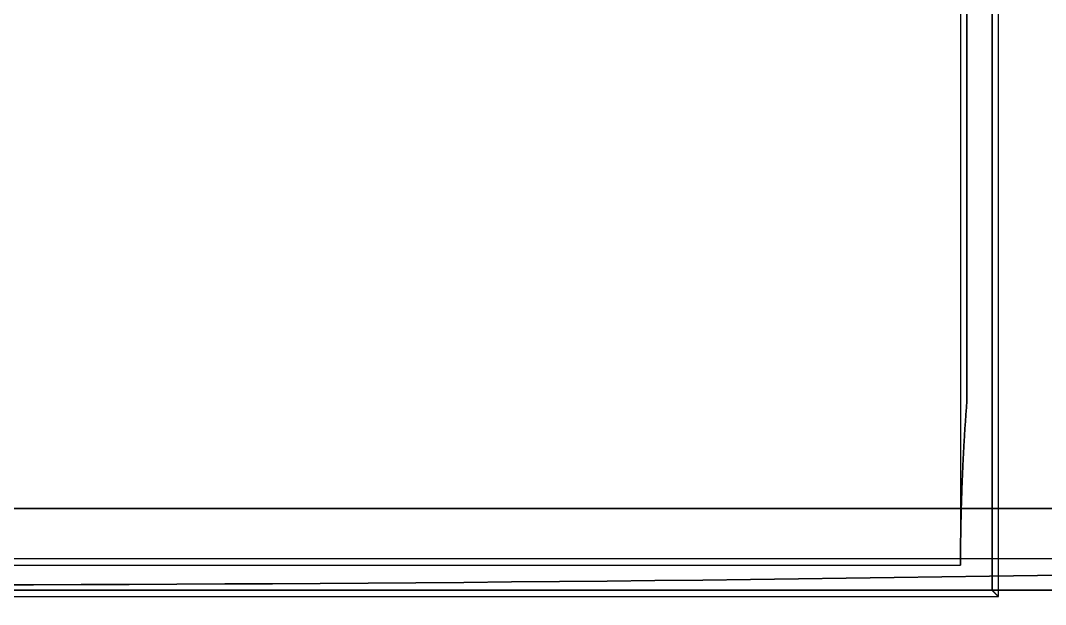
# Model space of a CAD drawing. Extents: x -20.3 to 9, y -60.3 to 4.7.
# Drawn here: x 0.561 to 3.101, y -0.113 to 1.335 of the extents above; entities that cross this region are included whole.
import ezdxf

# ---------------------------------------------------------------- set-up
doc = ezdxf.new("R2010")
doc.units = 0
doc.layers.get('0').update_dxf_attribs({"linetype": 'CONTINUOUS'})

# ---------------------------------------------------------------- blocks, each defined once
blk = doc.blocks.new('*U12')
at = {"color": 1, "extrusion": (-2e-16, 0.702339, 0.711842)}
for p, q in [((-2.9844, -0.0937, -7.5744), (2.9844, -0.0937, -7.5744)), ((-2.9688, -0.0781, -7.5899), (2.9688, -0.0781, -7.5899))]:
    blk.add_line(p, q, dxfattribs=at)
at = {"color": 1}
for p, q in [((-2.9844, -0.0937, -7.5744), (2.9844, -0.0937, -7.5744)), ((2.9687, -0.0781, -7.6364), (-2.9688, -0.0781, -7.6364))]:
    blk.add_line(p, q, dxfattribs=at)
at = {"color": 1, "extrusion": (0, 1, -4e-16)}
for p, q in [((-2.9688, -0.0781, -7.5899), (2.9688, -0.0781, -7.5899)), ((2.9687, -0.0781, -7.6364), (-2.9688, -0.0781, -7.6364)), ((2.9687, -0.0781, -7.5899), (2.9687, -0.0781, -7.6364))]:
    blk.add_line(p, q, dxfattribs=at)
at = {"color": 1, "extrusion": (-1, 0, 0)}
blk.add_line((2.9687, -0.0781, -7.5899), (2.9687, -0.0781, -7.6364), dxfattribs=at)
at = {"color": 1}
for points in [[(0.4319, -0.0781, -14.6178), (0.6765, -0.0781, -14.373), (0.8639, -0.0781, -14.1855), (1.0119, -0.0781, -14.0373), (1.1318, -0.0781, -13.9172), (1.2309, -0.0781, -13.8179), (1.3142, -0.0781, -13.7344), (1.3852, -0.0781, -13.6632), (1.4464, -0.0781, -13.6019), (1.4997, -0.0781, -13.5484), (1.5466, -0.0781, -13.5013), (1.5881, -0.0781, -13.4596), (1.6251, -0.0781, -13.4225), (1.6583, -0.0781, -13.3891), (1.6883, -0.0781, -13.3589), (1.7155, -0.0781, -13.3315), (1.7403, -0.0781, -13.3066), (1.7629, -0.0781, -13.2838), (1.7837, -0.0781, -13.2628), (1.8029, -0.0781, -13.2434), (1.8206, -0.0781, -13.2255), (1.837, -0.0781, -13.2089), (1.8522, -0.0781, -13.1935), (1.8665, -0.0781, -13.1791), (1.8798, -0.0781, -13.1656), (1.8922, -0.0781, -13.153), (1.9038, -0.0781, -13.1411), (1.9148, -0.0781, -13.13), (1.9251, -0.0781, -13.1195), (1.9348, -0.0781, -13.1096), (1.944, -0.0781, -13.1002), (1.9527, -0.0781, -13.0913), (1.961, -0.0781, -13.0828), (1.9688, -0.0781, -13.0748), (1.9762, -0.0781, -13.0672), (1.9833, -0.0781, -13.0599), (1.99, -0.0781, -13.053), (1.9964, -0.0781, -13.0464), (2.0025, -0.0781, -13.04), (2.0084, -0.0781, -13.034), (2.014, -0.0781, -13.0282), (2.0193, -0.0781, -13.0226), (2.0244, -0.0781, -13.0173), (2.0294, -0.0781, -13.0122), (2.0341, -0.0781, -13.0073), (2.0386, -0.0781, -13.0025), (2.0429, -0.0781, -12.998), (2.0471, -0.0781, -12.9936), (2.0511, -0.0781, -12.9893), (2.055, -0.0781, -12.9852), (2.0587, -0.0781, -12.9813), (2.0623, -0.0781, -12.9774), (2.0658, -0.0781, -12.9738), (2.0692, -0.0781, -12.9702), (2.0724, -0.0781, -12.9667), (2.0755, -0.0781, -12.9634), (2.0785, -0.0781, -12.9601), (2.0815, -0.0781, -12.957), (2.0843, -0.0781, -12.9539), (2.087, -0.0781, -12.9509), (2.0897, -0.0781, -12.9481), (2.0922, -0.0781, -12.9452), (2.0947, -0.0781, -12.9425), (2.0971, -0.0781, -12.9399), (2.0995, -0.0781, -12.9373), (2.1017, -0.0781, -12.9348), (2.104, -0.0781, -12.9323), (2.1061, -0.0781, -12.9299), (2.1082, -0.0781, -12.9276), (2.1102, -0.0781, -12.9254), (2.1121, -0.0781, -12.9231), (2.1141, -0.0781, -12.921), (2.1159, -0.0781, -12.9189), (2.1177, -0.0781, -12.9168), (2.1195, -0.0781, -12.9148), (2.1212, -0.0781, -12.9128), (2.1228, -0.0781, -12.9109), (2.1244, -0.0781, -12.909), (2.126, -0.0781, -12.9072), (2.1276, -0.0781, -12.9054), (2.1291, -0.0781, -12.9036), (2.1305, -0.0781, -12.9019), (2.1319, -0.0781, -12.9002), (2.1333, -0.0781, -12.8985), (2.1347, -0.0781, -12.8969), (2.136, -0.0781, -12.8953), (2.1373, -0.0781, -12.8938), (2.1385, -0.0781, -12.8922), (2.1397, -0.0781, -12.8907), (2.1409, -0.0781, -12.8892), (2.1421, -0.0781, -12.8878), (2.1432, -0.0781, -12.8864), (2.1444, -0.0781, -12.885), (2.1454, -0.0781, -12.8836), (2.1465, -0.0781, -12.8822), (2.1475, -0.0781, -12.8809), (2.1485, -0.0781, -12.8796), (2.1495, -0.0781, -12.8783), (2.1505, -0.0781, -12.877), (2.1514, -0.0781, -12.8758), (2.1524, -0.0781, -12.8746), (2.1532, -0.0781, -12.8734), (2.1541, -0.0781, -12.8722), (2.155, -0.0781, -12.871), (2.1558, -0.0781, -12.8698), (2.1566, -0.0781, -12.8687), (2.1574, -0.0781, -12.8676), (2.1582, -0.0781, -12.8665), (2.159, -0.0781, -12.8654), (2.1597, -0.0781, -12.8643), (2.1605, -0.0781, -12.8633), (2.1612, -0.0781, -12.8622), (2.1619, -0.0781, -12.8612), (2.1626, -0.0781, -12.8602), (2.1632, -0.0781, -12.8591), (2.1639, -0.0781, -12.8581), (2.1645, -0.0781, -12.8572), (2.1651, -0.0781, -12.8562), (2.1657, -0.0781, -12.8552), (2.1663, -0.0781, -12.8543), (2.1669, -0.0781, -12.8533), (2.1675, -0.0781, -12.8524), (2.168, -0.0781, -12.8515), (2.1686, -0.0781, -12.8506), (2.1691, -0.0781, -12.8497), (2.1696, -0.0781, -12.8488), (2.1701, -0.0781, -12.8479), (2.1706, -0.0781, -12.8471), (2.1711, -0.0781, -12.8462), (2.1716, -0.0781, -12.8453), (2.172, -0.0781, -12.8445), (2.1725, -0.0781, -12.8437), (2.1729, -0.0781, -12.8428), (2.1734, -0.0781, -12.842), (2.1738, -0.0781, -12.8412), (2.1742, -0.0781, -12.8404), (2.1746, -0.0781, -12.8396), (2.1749, -0.0781, -12.8388), (2.1753, -0.0781, -12.838), (2.1757, -0.0781, -12.8372), (2.1761, -0.0781, -12.8365), (2.1764, -0.0781, -12.8357), (2.1767, -0.0781, -12.8349), (2.1771, -0.0781, -12.8342), (2.1774, -0.0781, -12.8334), (2.1777, -0.0781, -12.8327), (2.178, -0.0781, -12.8319), (2.1783, -0.0781, -12.8312), (2.1786, -0.0781, -12.8305), (2.1789, -0.0781, -12.8297), (2.1791, -0.0781, -12.829), (2.1794, -0.0781, -12.8283), (2.1796, -0.0781, -12.8276), (2.1799, -0.0781, -12.8269), (2.1801, -0.0781, -12.8261), (2.1803, -0.0781, -12.8254), (2.1806, -0.0781, -12.8247), (2.1808, -0.0781, -12.824), (2.181, -0.0781, -12.8234), (2.1812, -0.0781, -12.8227), (2.1814, -0.0781, -12.822), (2.1815, -0.0781, -12.8213), (2.1817, -0.0781, -12.8206), (2.1819, -0.0781, -12.8199), (2.182, -0.0781, -12.8193), (2.1822, -0.0781, -12.8186), (2.1823, -0.0781, -12.8179), (2.1825, -0.0781, -12.8172), (2.1826, -0.0781, -12.8166), (2.1827, -0.0781, -12.8159), (2.1828, -0.0781, -12.8153), (2.1829, -0.0781, -12.8146), (2.183, -0.0781, -12.8139), (2.1831, -0.0781, -12.8133), (2.1832, -0.0781, -12.8126), (2.1833, -0.0781, -12.812), (2.1834, -0.0781, -12.8113), (2.1835, -0.0781, -12.8107), (2.1835, -0.0781, -12.81), (2.1836, -0.0781, -12.8094), (2.1836, -0.0781, -12.8087), (2.1837, -0.0781, -12.8081), (2.1837, -0.0781, -12.8074), (2.1837, -0.0781, -12.8068), (2.1837, -0.0781, -12.8061), (2.1837, -0.0781, -12.8055), (2.1837, -0.0781, -12.8048), (2.1837, -0.0781, -12.8042), (2.1837, -0.0781, -12.8035), (2.1837, -0.0781, -12.8029), (2.1837, -0.0781, -12.8022), (2.1837, -0.0781, -12.8016), (2.1837, -0.0781, -12.8009), (2.1836, -0.0781, -12.8003), (2.1836, -0.0781, -12.7996), (2.1835, -0.0781, -12.799), (2.1835, -0.0781, -12.7983), (2.1834, -0.0781, -12.7977), (2.1833, -0.0781, -12.797), (2.1832, -0.0781, -12.7964), (2.1831, -0.0781, -12.7957), (2.183, -0.0781, -12.795), (2.1829, -0.0781, -12.7944), (2.1828, -0.0781, -12.7937), (2.1827, -0.0781, -12.7931), (2.1826, -0.0781, -12.7924), (2.1825, -0.0781, -12.7917), (2.1823, -0.0781, -12.7911), (2.1822, -0.0781, -12.7904), (2.182, -0.0781, -12.7897), (2.1819, -0.0781, -12.789), (2.1817, -0.0781, -12.7884), (2.1815, -0.0781, -12.7877), (2.1814, -0.0781, -12.787), (2.1812, -0.0781, -12.7863), (2.181, -0.0781, -12.7856), (2.1808, -0.0781, -12.7849), (2.1806, -0.0781, -12.7842), (2.1803, -0.0781, -12.7835), (2.1801, -0.0781, -12.7828), (2.1799, -0.0781, -12.7821), (2.1796, -0.0781, -12.7814), (2.1794, -0.0781, -12.7807), (2.1791, -0.0781, -12.78), (2.1789, -0.0781, -12.7793), (2.1786, -0.0781, -12.7785), (2.1783, -0.0781, -12.7778), (2.178, -0.0781, -12.7771), (2.1777, -0.0781, -12.7763), (2.1774, -0.0781, -12.7756), (2.1771, -0.0781, -12.7748), (2.1767, -0.0781, -12.7741), (2.1764, -0.0781, -12.7733), (2.1761, -0.0781, -12.7725), (2.1757, -0.0781, -12.7717), (2.1753, -0.0781, -12.771), (2.1749, -0.0781, -12.7702), (2.1746, -0.0781, -12.7694), (2.1742, -0.0781, -12.7686), (2.1738, -0.0781, -12.7678), (2.1734, -0.0781, -12.767), (2.1729, -0.0781, -12.7661), (2.1725, -0.0781, -12.7653), (2.172, -0.0781, -12.7645), (2.1716, -0.0781, -12.7636), (2.1711, -0.0781, -12.7628), (2.1706, -0.0781, -12.7619), (2.1701, -0.0781, -12.761), (2.1696, -0.0781, -12.7602), (2.1691, -0.0781, -12.7593), (2.1686, -0.0781, -12.7584), (2.168, -0.0781, -12.7575), (2.1675, -0.0781, -12.7566), (2.1669, -0.0781, -12.7556), (2.1663, -0.0781, -12.7547), (2.1657, -0.0781, -12.7537), (2.1651, -0.0781, -12.7528), (2.1645, -0.0781, -12.7518), (2.1639, -0.0781, -12.7508), (2.1632, -0.0781, -12.7498), (2.1626, -0.0781, -12.7488), (2.1619, -0.0781, -12.7478), (2.1612, -0.0781, -12.7468), (2.1605, -0.0781, -12.7457), (2.1597, -0.0781, -12.7447), (2.159, -0.0781, -12.7436), (2.1582, -0.0781, -12.7425), (2.1574, -0.0781, -12.7414), (2.1566, -0.0781, -12.7403), (2.1558, -0.0781, -12.7391), (2.155, -0.0781, -12.738), (2.1541, -0.0781, -12.7368), (2.1532, -0.0781, -12.7356), (2.1524, -0.0781, -12.7344), (2.1514, -0.0781, -12.7332), (2.1505, -0.0781, -12.7319), (2.1495, -0.0781, -12.7307), (2.1485, -0.0781, -12.7294), (2.1475, -0.0781, -12.7281), (2.1465, -0.0781, -12.7267), (2.1454, -0.0781, -12.7254), (2.1444, -0.0781, -12.724), (2.1432, -0.0781, -12.7226), (2.1421, -0.0781, -12.7212), (2.1409, -0.0781, -12.7197), (2.1397, -0.0781, -12.7183), (2.1385, -0.0781, -12.7167), (2.1373, -0.0781, -12.7152), (2.136, -0.0781, -12.7136), (2.1347, -0.0781, -12.7121), (2.1333, -0.0781, -12.7104), (2.1319, -0.0781, -12.7088), (2.1305, -0.0781, -12.7071), (2.1291, -0.0781, -12.7054), (2.1276, -0.0781, -12.7036), (2.126, -0.0781, -12.7018), (2.1244, -0.0781, -12.6999), (2.1228, -0.0781, -12.6981), (2.1212, -0.0781, -12.6961), (2.1195, -0.0781, -12.6942), (2.1177, -0.0781, -12.6922), (2.1159, -0.0781, -12.6901), (2.1141, -0.0781, -12.688), (2.1121, -0.0781, -12.6858), (2.1102, -0.0781, -12.6836), (2.1082, -0.0781, -12.6814), (2.1061, -0.0781, -12.679), (2.104, -0.0781, -12.6766), (2.1017, -0.0781, -12.6742), (2.0995, -0.0781, -12.6717), (2.0971, -0.0781, -12.6691), (2.0947, -0.0781, -12.6665), (2.0922, -0.0781, -12.6637), (2.0897, -0.0781, -12.6609), (2.087, -0.0781, -12.658), (2.0843, -0.0781, -12.6551), (2.0815, -0.0781, -12.652), (2.0785, -0.0781, -12.6489), (2.0755, -0.0781, -12.6456), (2.0724, -0.0781, -12.6423), (2.0692, -0.0781, -12.6388), (2.0658, -0.0781, -12.6352), (2.0623, -0.0781, -12.6315), (2.0587, -0.0781, -12.6277), (2.055, -0.0781, -12.6238), (2.0511, -0.0781, -12.6197), (2.0471, -0.0781, -12.6154), (2.0429, -0.0781, -12.611), (2.0386, -0.0781, -12.6065), (2.0341, -0.0781, -12.6017), (2.0294, -0.0781, -12.5968), (2.0244, -0.0781, -12.5917), (2.0193, -0.0781, -12.5863), (2.014, -0.0781, -12.5808), (2.0084, -0.0781, -12.575), (2.0025, -0.0781, -12.5689), (1.9964, -0.0781, -12.5626), (1.99, -0.0781, -12.556), (1.9833, -0.0781, -12.5491), (1.9762, -0.0781, -12.5418), (1.9688, -0.0781, -12.5342), (1.961, -0.0781, -12.5261), (1.9527, -0.0781, -12.5177), (1.944, -0.0781, -12.5088), (1.9348, -0.0781, -12.4994), (1.9251, -0.0781, -12.4895), (1.9148, -0.0781, -12.479), (1.9038, -0.0781, -12.4678), (1.8922, -0.0781, -12.456), (1.8798, -0.0781, -12.4434), (1.8665, -0.0781, -12.4299), (1.8522, -0.0781, -12.4155), (1.837, -0.0781, -12.4), (1.8206, -0.0781, -12.3834), (1.8029, -0.0781, -12.3655), (1.7837, -0.0781, -12.3462), (1.7629, -0.0781, -12.3252), (1.7403, -0.0781, -12.3024), (1.7155, -0.0781, -12.2774), (1.6883, -0.0781, -12.2501), (1.6583, -0.0781, -12.2199), (1.6251, -0.0781, -12.1865), (1.5881, -0.0781, -12.1493), (1.5466, -0.0781, -12.1076), (1.4997, -0.0781, -12.0606), (1.4464, -0.0781, -12.0071), (1.3852, -0.0781, -11.9457), (1.3142, -0.0781, -11.8746), (1.2309, -0.0781, -11.7911), (1.1318, -0.0781, -11.6918), (1.0119, -0.0781, -11.5717), (0.8639, -0.0781, -11.4235), (0.6765, -0.0781, -11.236), (0.4319, -0.0781, -10.9912)], [(0.4319, -0.0781, -14.6178), (0.6765, -0.0781, -14.373), (0.8639, -0.0781, -14.1855), (1.0119, -0.0781, -14.0373), (1.1318, -0.0781, -13.9172), (1.2309, -0.0781, -13.8179), (1.3142, -0.0781, -13.7344), (1.3852, -0.0781, -13.6632), (1.4464, -0.0781, -13.6019), (1.4997, -0.0781, -13.5484), (1.5466, -0.0781, -13.5013), (1.5881, -0.0781, -13.4596), (1.6251, -0.0781, -13.4225), (1.6583, -0.0781, -13.3891), (1.6883, -0.0781, -13.3589), (1.7155, -0.0781, -13.3315), (1.7403, -0.0781, -13.3066), (1.7629, -0.0781, -13.2838), (1.7837, -0.0781, -13.2628), (1.8029, -0.0781, -13.2434), (1.8206, -0.0781, -13.2255), (1.837, -0.0781, -13.2089), (1.8522, -0.0781, -13.1935), (1.8665, -0.0781, -13.1791), (1.8798, -0.0781, -13.1656), (1.8922, -0.0781, -13.153), (1.9038, -0.0781, -13.1411), (1.9148, -0.0781, -13.13), (1.9251, -0.0781, -13.1195), (1.9348, -0.0781, -13.1096), (1.944, -0.0781, -13.1002), (1.9527, -0.0781, -13.0913), (1.961, -0.0781, -13.0828), (1.9688, -0.0781, -13.0748), (1.9762, -0.0781, -13.0672), (1.9833, -0.0781, -13.0599), (1.99, -0.0781, -13.053), (1.9964, -0.0781, -13.0464), (2.0025, -0.0781, -13.04), (2.0084, -0.0781, -13.034), (2.014, -0.0781, -13.0282), (2.0193, -0.0781, -13.0226), (2.0244, -0.0781, -13.0173), (2.0294, -0.0781, -13.0122), (2.0341, -0.0781, -13.0073), (2.0386, -0.0781, -13.0025), (2.0429, -0.0781, -12.998), (2.0471, -0.0781, -12.9936), (2.0511, -0.0781, -12.9893), (2.055, -0.0781, -12.9852), (2.0587, -0.0781, -12.9813), (2.0623, -0.0781, -12.9774), (2.0658, -0.0781, -12.9738), (2.0692, -0.0781, -12.9702), (2.0724, -0.0781, -12.9667), (2.0755, -0.0781, -12.9634), (2.0785, -0.0781, -12.9601), (2.0815, -0.0781, -12.957), (2.0843, -0.0781, -12.9539), (2.087, -0.0781, -12.9509), (2.0897, -0.0781, -12.9481), (2.0922, -0.0781, -12.9452), (2.0947, -0.0781, -12.9425), (2.0971, -0.0781, -12.9399), (2.0995, -0.0781, -12.9373), (2.1017, -0.0781, -12.9348), (2.104, -0.0781, -12.9323), (2.1061, -0.0781, -12.9299), (2.1082, -0.0781, -12.9276), (2.1102, -0.0781, -12.9254), (2.1121, -0.0781, -12.9231), (2.1141, -0.0781, -12.921), (2.1159, -0.0781, -12.9189), (2.1177, -0.0781, -12.9168), (2.1195, -0.0781, -12.9148), (2.1212, -0.0781, -12.9128), (2.1228, -0.0781, -12.9109), (2.1244, -0.0781, -12.909), (2.126, -0.0781, -12.9072), (2.1276, -0.0781, -12.9054), (2.1291, -0.0781, -12.9036), (2.1305, -0.0781, -12.9019), (2.1319, -0.0781, -12.9002), (2.1333, -0.0781, -12.8985), (2.1347, -0.0781, -12.8969), (2.136, -0.0781, -12.8953), (2.1373, -0.0781, -12.8938), (2.1385, -0.0781, -12.8922), (2.1397, -0.0781, -12.8907), (2.1409, -0.0781, -12.8892), (2.1421, -0.0781, -12.8878), (2.1432, -0.0781, -12.8864), (2.1444, -0.0781, -12.885), (2.1454, -0.0781, -12.8836), (2.1465, -0.0781, -12.8822), (2.1475, -0.0781, -12.8809), (2.1485, -0.0781, -12.8796), (2.1495, -0.0781, -12.8783), (2.1505, -0.0781, -12.877), (2.1514, -0.0781, -12.8758), (2.1524, -0.0781, -12.8746), (2.1532, -0.0781, -12.8734), (2.1541, -0.0781, -12.8722), (2.155, -0.0781, -12.871), (2.1558, -0.0781, -12.8698), (2.1566, -0.0781, -12.8687), (2.1574, -0.0781, -12.8676), (2.1582, -0.0781, -12.8665), (2.159, -0.0781, -12.8654), (2.1597, -0.0781, -12.8643), (2.1605, -0.0781, -12.8633), (2.1612, -0.0781, -12.8622), (2.1619, -0.0781, -12.8612), (2.1626, -0.0781, -12.8602), (2.1632, -0.0781, -12.8591), (2.1639, -0.0781, -12.8581), (2.1645, -0.0781, -12.8572), (2.1651, -0.0781, -12.8562), (2.1657, -0.0781, -12.8552), (2.1663, -0.0781, -12.8543), (2.1669, -0.0781, -12.8533), (2.1675, -0.0781, -12.8524), (2.168, -0.0781, -12.8515), (2.1686, -0.0781, -12.8506), (2.1691, -0.0781, -12.8497), (2.1696, -0.0781, -12.8488), (2.1701, -0.0781, -12.8479), (2.1706, -0.0781, -12.8471), (2.1711, -0.0781, -12.8462), (2.1716, -0.0781, -12.8453), (2.172, -0.0781, -12.8445), (2.1725, -0.0781, -12.8437), (2.1729, -0.0781, -12.8428), (2.1734, -0.0781, -12.842), (2.1738, -0.0781, -12.8412), (2.1742, -0.0781, -12.8404), (2.1746, -0.0781, -12.8396), (2.1749, -0.0781, -12.8388), (2.1753, -0.0781, -12.838), (2.1757, -0.0781, -12.8372), (2.1761, -0.0781, -12.8365), (2.1764, -0.0781, -12.8357), (2.1767, -0.0781, -12.8349), (2.1771, -0.0781, -12.8342), (2.1774, -0.0781, -12.8334), (2.1777, -0.0781, -12.8327), (2.178, -0.0781, -12.8319), (2.1783, -0.0781, -12.8312), (2.1786, -0.0781, -12.8305), (2.1789, -0.0781, -12.8297), (2.1791, -0.0781, -12.829), (2.1794, -0.0781, -12.8283), (2.1796, -0.0781, -12.8276), (2.1799, -0.0781, -12.8269), (2.1801, -0.0781, -12.8261), (2.1803, -0.0781, -12.8254), (2.1806, -0.0781, -12.8247), (2.1808, -0.0781, -12.824), (2.181, -0.0781, -12.8234), (2.1812, -0.0781, -12.8227), (2.1814, -0.0781, -12.822), (2.1815, -0.0781, -12.8213), (2.1817, -0.0781, -12.8206), (2.1819, -0.0781, -12.8199), (2.182, -0.0781, -12.8193), (2.1822, -0.0781, -12.8186), (2.1823, -0.0781, -12.8179), (2.1825, -0.0781, -12.8172), (2.1826, -0.0781, -12.8166), (2.1827, -0.0781, -12.8159), (2.1828, -0.0781, -12.8153), (2.1829, -0.0781, -12.8146), (2.183, -0.0781, -12.8139), (2.1831, -0.0781, -12.8133), (2.1832, -0.0781, -12.8126), (2.1833, -0.0781, -12.812), (2.1834, -0.0781, -12.8113), (2.1835, -0.0781, -12.8107), (2.1835, -0.0781, -12.81), (2.1836, -0.0781, -12.8094), (2.1836, -0.0781, -12.8087), (2.1837, -0.0781, -12.8081), (2.1837, -0.0781, -12.8074), (2.1837, -0.0781, -12.8068), (2.1837, -0.0781, -12.8061), (2.1837, -0.0781, -12.8055), (2.1837, -0.0781, -12.8048), (2.1837, -0.0781, -12.8042), (2.1837, -0.0781, -12.8035), (2.1837, -0.0781, -12.8029), (2.1837, -0.0781, -12.8022), (2.1837, -0.0781, -12.8016), (2.1837, -0.0781, -12.8009), (2.1836, -0.0781, -12.8003), (2.1836, -0.0781, -12.7996), (2.1835, -0.0781, -12.799), (2.1835, -0.0781, -12.7983), (2.1834, -0.0781, -12.7977), (2.1833, -0.0781, -12.797), (2.1832, -0.0781, -12.7964), (2.1831, -0.0781, -12.7957), (2.183, -0.0781, -12.795), (2.1829, -0.0781, -12.7944), (2.1828, -0.0781, -12.7937), (2.1827, -0.0781, -12.7931), (2.1826, -0.0781, -12.7924), (2.1825, -0.0781, -12.7917), (2.1823, -0.0781, -12.7911), (2.1822, -0.0781, -12.7904), (2.182, -0.0781, -12.7897), (2.1819, -0.0781, -12.789), (2.1817, -0.0781, -12.7884), (2.1815, -0.0781, -12.7877), (2.1814, -0.0781, -12.787), (2.1812, -0.0781, -12.7863), (2.181, -0.0781, -12.7856), (2.1808, -0.0781, -12.7849), (2.1806, -0.0781, -12.7842), (2.1803, -0.0781, -12.7835), (2.1801, -0.0781, -12.7828), (2.1799, -0.0781, -12.7821), (2.1796, -0.0781, -12.7814), (2.1794, -0.0781, -12.7807), (2.1791, -0.0781, -12.78), (2.1789, -0.0781, -12.7793), (2.1786, -0.0781, -12.7785), (2.1783, -0.0781, -12.7778), (2.178, -0.0781, -12.7771), (2.1777, -0.0781, -12.7763), (2.1774, -0.0781, -12.7756), (2.1771, -0.0781, -12.7748), (2.1767, -0.0781, -12.7741), (2.1764, -0.0781, -12.7733), (2.1761, -0.0781, -12.7725), (2.1757, -0.0781, -12.7717), (2.1753, -0.0781, -12.771), (2.1749, -0.0781, -12.7702), (2.1746, -0.0781, -12.7694), (2.1742, -0.0781, -12.7686), (2.1738, -0.0781, -12.7678), (2.1734, -0.0781, -12.767), (2.1729, -0.0781, -12.7661), (2.1725, -0.0781, -12.7653), (2.172, -0.0781, -12.7645), (2.1716, -0.0781, -12.7636), (2.1711, -0.0781, -12.7628), (2.1706, -0.0781, -12.7619), (2.1701, -0.0781, -12.761), (2.1696, -0.0781, -12.7602), (2.1691, -0.0781, -12.7593), (2.1686, -0.0781, -12.7584), (2.168, -0.0781, -12.7575), (2.1675, -0.0781, -12.7566), (2.1669, -0.0781, -12.7556), (2.1663, -0.0781, -12.7547), (2.1657, -0.0781, -12.7537), (2.1651, -0.0781, -12.7528), (2.1645, -0.0781, -12.7518), (2.1639, -0.0781, -12.7508), (2.1632, -0.0781, -12.7498), (2.1626, -0.0781, -12.7488), (2.1619, -0.0781, -12.7478), (2.1612, -0.0781, -12.7468), (2.1605, -0.0781, -12.7457), (2.1597, -0.0781, -12.7447), (2.159, -0.0781, -12.7436), (2.1582, -0.0781, -12.7425), (2.1574, -0.0781, -12.7414), (2.1566, -0.0781, -12.7403), (2.1558, -0.0781, -12.7391), (2.155, -0.0781, -12.738), (2.1541, -0.0781, -12.7368), (2.1532, -0.0781, -12.7356), (2.1524, -0.0781, -12.7344), (2.1514, -0.0781, -12.7332), (2.1505, -0.0781, -12.7319), (2.1495, -0.0781, -12.7307), (2.1485, -0.0781, -12.7294), (2.1475, -0.0781, -12.7281), (2.1465, -0.0781, -12.7267), (2.1454, -0.0781, -12.7254), (2.1444, -0.0781, -12.724), (2.1432, -0.0781, -12.7226), (2.1421, -0.0781, -12.7212), (2.1409, -0.0781, -12.7197), (2.1397, -0.0781, -12.7183), (2.1385, -0.0781, -12.7167), (2.1373, -0.0781, -12.7152), (2.136, -0.0781, -12.7136), (2.1347, -0.0781, -12.7121), (2.1333, -0.0781, -12.7104), (2.1319, -0.0781, -12.7088), (2.1305, -0.0781, -12.7071), (2.1291, -0.0781, -12.7054), (2.1276, -0.0781, -12.7036), (2.126, -0.0781, -12.7018), (2.1244, -0.0781, -12.6999), (2.1228, -0.0781, -12.6981), (2.1212, -0.0781, -12.6961), (2.1195, -0.0781, -12.6942), (2.1177, -0.0781, -12.6922), (2.1159, -0.0781, -12.6901), (2.1141, -0.0781, -12.688), (2.1121, -0.0781, -12.6858), (2.1102, -0.0781, -12.6836), (2.1082, -0.0781, -12.6814), (2.1061, -0.0781, -12.679), (2.104, -0.0781, -12.6766), (2.1017, -0.0781, -12.6742), (2.0995, -0.0781, -12.6717), (2.0971, -0.0781, -12.6691), (2.0947, -0.0781, -12.6665), (2.0922, -0.0781, -12.6637), (2.0897, -0.0781, -12.6609), (2.087, -0.0781, -12.658), (2.0843, -0.0781, -12.6551), (2.0815, -0.0781, -12.652), (2.0785, -0.0781, -12.6489), (2.0755, -0.0781, -12.6456), (2.0724, -0.0781, -12.6423), (2.0692, -0.0781, -12.6388), (2.0658, -0.0781, -12.6352), (2.0623, -0.0781, -12.6315), (2.0587, -0.0781, -12.6277), (2.055, -0.0781, -12.6238), (2.0511, -0.0781, -12.6197), (2.0471, -0.0781, -12.6154), (2.0429, -0.0781, -12.611), (2.0386, -0.0781, -12.6065), (2.0341, -0.0781, -12.6017), (2.0294, -0.0781, -12.5968), (2.0244, -0.0781, -12.5917), (2.0193, -0.0781, -12.5863), (2.014, -0.0781, -12.5808), (2.0084, -0.0781, -12.575), (2.0025, -0.0781, -12.5689), (1.9964, -0.0781, -12.5626), (1.99, -0.0781, -12.556), (1.9833, -0.0781, -12.5491), (1.9762, -0.0781, -12.5418), (1.9688, -0.0781, -12.5342), (1.961, -0.0781, -12.5261), (1.9527, -0.0781, -12.5177), (1.944, -0.0781, -12.5088), (1.9348, -0.0781, -12.4994), (1.9251, -0.0781, -12.4895), (1.9148, -0.0781, -12.479), (1.9038, -0.0781, -12.4678), (1.8922, -0.0781, -12.456), (1.8798, -0.0781, -12.4434), (1.8665, -0.0781, -12.4299), (1.8522, -0.0781, -12.4155), (1.837, -0.0781, -12.4), (1.8206, -0.0781, -12.3834), (1.8029, -0.0781, -12.3655), (1.7837, -0.0781, -12.3462), (1.7629, -0.0781, -12.3252), (1.7403, -0.0781, -12.3024), (1.7155, -0.0781, -12.2774), (1.6883, -0.0781, -12.2501), (1.6583, -0.0781, -12.2199), (1.6251, -0.0781, -12.1865), (1.5881, -0.0781, -12.1493), (1.5466, -0.0781, -12.1076), (1.4997, -0.0781, -12.0606), (1.4464, -0.0781, -12.0071), (1.3852, -0.0781, -11.9457), (1.3142, -0.0781, -11.8746), (1.2309, -0.0781, -11.7911), (1.1318, -0.0781, -11.6918), (1.0119, -0.0781, -11.5717), (0.8639, -0.0781, -11.4235), (0.6765, -0.0781, -11.236), (0.4319, -0.0781, -10.9912)], [(5.5627, -0.0781, -4.9958), (2.4748, -0.0781, -8.0839), (1.132, -0.0781, -9.4268), (0.381, -0.0781, -10.178)], [(0.381, -0.0781, -15.431), (1.132, -0.0781, -16.1822), (2.4748, -0.0781, -17.5251), (5.5627, -0.0781, -20.6132)], [(5.5627, -0.0781, -4.9958), (2.4748, -0.0781, -8.0839), (1.132, -0.0781, -9.4268), (0.381, -0.0781, -10.178)], [(0.381, -0.0781, -15.431), (1.132, -0.0781, -16.1822), (2.4748, -0.0781, -17.5251), (5.5627, -0.0781, -20.6132)], [(2.9844, -0.0937, -7.5744), (2.9842, -0.0936, -7.5746), (2.9841, -0.0935, -7.5747), (2.984, -0.0934, -7.5748), (2.9839, -0.0933, -7.5749), (2.9838, -0.0931, -7.5751), (2.9836, -0.093, -7.5752), (2.9835, -0.0929, -7.5753), (2.9834, -0.0928, -7.5754), (2.9833, -0.0926, -7.5755), (2.9831, -0.0925, -7.5757), (2.983, -0.0924, -7.5758), (2.9829, -0.0923, -7.5759), (2.9828, -0.0921, -7.576), (2.9827, -0.092, -7.5762), (2.9825, -0.0919, -7.5763), (2.9824, -0.0918, -7.5764), (2.9823, -0.0917, -7.5765), (2.9822, -0.0915, -7.5766), (2.982, -0.0914, -7.5767), (2.9819, -0.0913, -7.5769), (2.9818, -0.0912, -7.577), (2.9817, -0.091, -7.5771), (2.9815, -0.0909, -7.5772), (2.9814, -0.0908, -7.5774), (2.9813, -0.0907, -7.5775), (2.9812, -0.0906, -7.5776), (2.9811, -0.0904, -7.5777), (2.9809, -0.0903, -7.5778), (2.9808, -0.0902, -7.578), (2.9807, -0.0901, -7.5781), (2.9806, -0.0899, -7.5782), (2.9804, -0.0898, -7.5783), (2.9803, -0.0897, -7.5785), (2.9802, -0.0896, -7.5786), (2.9801, -0.0894, -7.5787), (2.9799, -0.0893, -7.5788), (2.9798, -0.0892, -7.5789), (2.9797, -0.0891, -7.5791), (2.9796, -0.089, -7.5792), (2.9794, -0.0888, -7.5793), (2.9793, -0.0887, -7.5794), (2.9792, -0.0886, -7.5795), (2.9791, -0.0885, -7.5797), (2.979, -0.0883, -7.5798), (2.9788, -0.0882, -7.5799), (2.9787, -0.0881, -7.58), (2.9786, -0.088, -7.5801), (2.9785, -0.0878, -7.5803), (2.9783, -0.0877, -7.5804), (2.9782, -0.0876, -7.5805), (2.9781, -0.0875, -7.5806), (2.978, -0.0874, -7.5808), (2.9779, -0.0872, -7.5809), (2.9777, -0.0871, -7.581), (2.9776, -0.087, -7.5811), (2.9775, -0.0869, -7.5812), (2.9774, -0.0867, -7.5814), (2.9772, -0.0866, -7.5815), (2.9771, -0.0865, -7.5816), (2.977, -0.0864, -7.5817), (2.9769, -0.0862, -7.5819), (2.9767, -0.0861, -7.582), (2.9766, -0.086, -7.5821), (2.9765, -0.0859, -7.5822), (2.9764, -0.0858, -7.5823), (2.9762, -0.0856, -7.5825), (2.9761, -0.0855, -7.5826), (2.976, -0.0854, -7.5827), (2.9759, -0.0853, -7.5828), (2.9758, -0.0851, -7.5829), (2.9756, -0.085, -7.5831), (2.9755, -0.0849, -7.5832), (2.9754, -0.0848, -7.5833), (2.9753, -0.0846, -7.5834), (2.9751, -0.0845, -7.5835), (2.975, -0.0844, -7.5837), (2.9749, -0.0843, -7.5838), (2.9748, -0.0842, -7.5839), (2.9747, -0.084, -7.584), (2.9745, -0.0839, -7.5842), (2.9744, -0.0838, -7.5843), (2.9743, -0.0837, -7.5844), (2.9742, -0.0835, -7.5845), (2.974, -0.0834, -7.5846), (2.9739, -0.0833, -7.5848), (2.9738, -0.0832, -7.5849), (2.9737, -0.083, -7.585), (2.9735, -0.0829, -7.5851), (2.9734, -0.0828, -7.5853), (2.9733, -0.0827, -7.5854), (2.9732, -0.0826, -7.5855), (2.9731, -0.0824, -7.5856), (2.9729, -0.0823, -7.5857), (2.9728, -0.0822, -7.5859), (2.9727, -0.0821, -7.586), (2.9726, -0.0819, -7.5861), (2.9724, -0.0818, -7.5862), (2.9723, -0.0817, -7.5863), (2.9722, -0.0816, -7.5865), (2.9721, -0.0814, -7.5866), (2.972, -0.0813, -7.5867), (2.9718, -0.0812, -7.5868), (2.9717, -0.0811, -7.5869), (2.9716, -0.081, -7.5871), (2.9715, -0.0808, -7.5872), (2.9713, -0.0807, -7.5873), (2.9712, -0.0806, -7.5874), (2.9711, -0.0805, -7.5876), (2.971, -0.0803, -7.5877), (2.9708, -0.0802, -7.5878), (2.9707, -0.0801, -7.5879), (2.9706, -0.08, -7.588), (2.9705, -0.0798, -7.5882), (2.9703, -0.0797, -7.5883), (2.9702, -0.0796, -7.5884), (2.9701, -0.0795, -7.5885), (2.97, -0.0794, -7.5887), (2.9699, -0.0792, -7.5888), (2.9697, -0.0791, -7.5889), (2.9696, -0.079, -7.589), (2.9695, -0.0789, -7.5891), (2.9694, -0.0787, -7.5892), (2.9692, -0.0786, -7.5894), (2.9691, -0.0785, -7.5895), (2.969, -0.0784, -7.5896), (2.9689, -0.0782, -7.5897), (2.9687, -0.0781, -7.5899)], [(2.9844, -0.0937, -7.5744), (2.9842, -0.0936, -7.5746), (2.9841, -0.0935, -7.5747), (2.984, -0.0934, -7.5748), (2.9839, -0.0933, -7.5749), (2.9838, -0.0931, -7.5751), (2.9836, -0.093, -7.5752), (2.9835, -0.0929, -7.5753), (2.9834, -0.0928, -7.5754), (2.9833, -0.0926, -7.5755), (2.9831, -0.0925, -7.5757), (2.983, -0.0924, -7.5758), (2.9829, -0.0923, -7.5759), (2.9828, -0.0921, -7.576), (2.9827, -0.092, -7.5762), (2.9825, -0.0919, -7.5763), (2.9824, -0.0918, -7.5764), (2.9823, -0.0917, -7.5765), (2.9822, -0.0915, -7.5766), (2.982, -0.0914, -7.5767), (2.9819, -0.0913, -7.5769), (2.9818, -0.0912, -7.577), (2.9817, -0.091, -7.5771), (2.9815, -0.0909, -7.5772), (2.9814, -0.0908, -7.5774), (2.9813, -0.0907, -7.5775), (2.9812, -0.0906, -7.5776), (2.9811, -0.0904, -7.5777), (2.9809, -0.0903, -7.5778), (2.9808, -0.0902, -7.578), (2.9807, -0.0901, -7.5781), (2.9806, -0.0899, -7.5782), (2.9804, -0.0898, -7.5783), (2.9803, -0.0897, -7.5785), (2.9802, -0.0896, -7.5786), (2.9801, -0.0894, -7.5787), (2.9799, -0.0893, -7.5788), (2.9798, -0.0892, -7.5789), (2.9797, -0.0891, -7.5791), (2.9796, -0.089, -7.5792), (2.9794, -0.0888, -7.5793), (2.9793, -0.0887, -7.5794), (2.9792, -0.0886, -7.5795), (2.9791, -0.0885, -7.5797), (2.979, -0.0883, -7.5798), (2.9788, -0.0882, -7.5799), (2.9787, -0.0881, -7.58), (2.9786, -0.088, -7.5801), (2.9785, -0.0878, -7.5803), (2.9783, -0.0877, -7.5804), (2.9782, -0.0876, -7.5805), (2.9781, -0.0875, -7.5806), (2.978, -0.0874, -7.5808), (2.9779, -0.0872, -7.5809), (2.9777, -0.0871, -7.581), (2.9776, -0.087, -7.5811), (2.9775, -0.0869, -7.5812), (2.9774, -0.0867, -7.5814), (2.9772, -0.0866, -7.5815), (2.9771, -0.0865, -7.5816), (2.977, -0.0864, -7.5817), (2.9769, -0.0862, -7.5819), (2.9767, -0.0861, -7.582), (2.9766, -0.086, -7.5821), (2.9765, -0.0859, -7.5822), (2.9764, -0.0858, -7.5823), (2.9762, -0.0856, -7.5825), (2.9761, -0.0855, -7.5826), (2.976, -0.0854, -7.5827), (2.9759, -0.0853, -7.5828), (2.9758, -0.0851, -7.5829), (2.9756, -0.085, -7.5831), (2.9755, -0.0849, -7.5832), (2.9754, -0.0848, -7.5833), (2.9753, -0.0846, -7.5834), (2.9751, -0.0845, -7.5835), (2.975, -0.0844, -7.5837), (2.9749, -0.0843, -7.5838), (2.9748, -0.0842, -7.5839), (2.9747, -0.084, -7.584), (2.9745, -0.0839, -7.5842), (2.9744, -0.0838, -7.5843), (2.9743, -0.0837, -7.5844), (2.9742, -0.0835, -7.5845), (2.974, -0.0834, -7.5846), (2.9739, -0.0833, -7.5848), (2.9738, -0.0832, -7.5849), (2.9737, -0.083, -7.585), (2.9735, -0.0829, -7.5851), (2.9734, -0.0828, -7.5853), (2.9733, -0.0827, -7.5854), (2.9732, -0.0826, -7.5855), (2.9731, -0.0824, -7.5856), (2.9729, -0.0823, -7.5857), (2.9728, -0.0822, -7.5859), (2.9727, -0.0821, -7.586), (2.9726, -0.0819, -7.5861), (2.9724, -0.0818, -7.5862), (2.9723, -0.0817, -7.5863), (2.9722, -0.0816, -7.5865), (2.9721, -0.0814, -7.5866), (2.972, -0.0813, -7.5867), (2.9718, -0.0812, -7.5868), (2.9717, -0.0811, -7.5869), (2.9716, -0.081, -7.5871), (2.9715, -0.0808, -7.5872), (2.9713, -0.0807, -7.5873), (2.9712, -0.0806, -7.5874), (2.9711, -0.0805, -7.5876), (2.971, -0.0803, -7.5877), (2.9708, -0.0802, -7.5878), (2.9707, -0.0801, -7.5879), (2.9706, -0.08, -7.588), (2.9705, -0.0798, -7.5882), (2.9703, -0.0797, -7.5883), (2.9702, -0.0796, -7.5884), (2.9701, -0.0795, -7.5885), (2.97, -0.0794, -7.5887), (2.9699, -0.0792, -7.5888), (2.9697, -0.0791, -7.5889), (2.9696, -0.079, -7.589), (2.9695, -0.0789, -7.5891), (2.9694, -0.0787, -7.5892), (2.9692, -0.0786, -7.5894), (2.9691, -0.0785, -7.5895), (2.969, -0.0784, -7.5896), (2.9689, -0.0782, -7.5897), (2.9687, -0.0781, -7.5899)]]:
    blk.add_polyline3d(points, dxfattribs=at)
at = {"color": 1, "extrusion": (1, 0, 0)}
blk.add_arc((-0.0156, -12.8045, 2.9687), 5.215, 58.1751, 90.6867, dxfattribs=at)
at = {"color": 1, "extrusion": (-1, 0, 0)}
for centre, radius, start, end in [((0.0156, -12.8045, -2.9687), 5.215, 89.3133, 121.8249), ((0.0156, -12.8045, -2.9844), 5.2306, 89.1442, 121.7187), ((0.0156, -12.8045, -2.9844), 5.2306, 89.1442, 121.7187)]:
    blk.add_arc(centre, radius, start, end, dxfattribs=at)
at = {"color": 1, "extrusion": (-1, 2e-16, 0)}
blk.add_arc((0.0781, -12.867, -2.9687), 5.2306, 90, 121.7187, dxfattribs=at)
at = {"color": 1, "extrusion": (1, -2e-16, 0)}
blk.add_arc((-0.0781, -12.867, 2.9687), 5.2306, 58.2813, 90, dxfattribs=at)
blk = doc.blocks.new('*U13')
at = {"color": 2}
for p in [(2.8906, 3.4099, -7.5739), (-2.8906, -0.0156, -7.5739), (-2.8906, -0.0156, -7.5739)]:
    blk.add_line(p, (2.8906, -0.0156, -7.5739), dxfattribs=at)
at = {"color": 2, "extrusion": (0.707107, 3e-16, 0.707107)}
for p, q in [((2.8906, 3.4099, -7.5739), (2.8906, -0.0156, -7.5739)), ((2.9062, 0.3884, -7.5895), (2.9062, 3.4099, -7.5895))]:
    blk.add_line(p, q, dxfattribs=at)
at = {"color": 2, "extrusion": (1, -2e-16, 0)}
blk.add_line((2.9062, 0.3884, -7.5895), (2.9062, 3.4099, -7.5895), dxfattribs=at)
at = {"color": 2}
for points in [[(2.8906, -0.0156, -7.5739), (2.8906, -0.0125, -7.5739), (2.8906, -0.0093, -7.5739), (2.8906, -0.0061, -7.5739), (2.8906, -0.003, -7.5739), (2.8906, 0.0002, -7.5739), (2.8907, 0.0033, -7.5739), (2.8907, 0.0065, -7.5739), (2.8907, 0.0096, -7.5739), (2.8907, 0.0128, -7.5739), (2.8907, 0.016, -7.574), (2.8907, 0.0191, -7.574), (2.8908, 0.0223, -7.574), (2.8908, 0.0254, -7.574), (2.8908, 0.0286, -7.574), (2.8908, 0.0318, -7.5741), (2.8909, 0.0349, -7.5741), (2.8909, 0.0381, -7.5741), (2.8909, 0.0412, -7.5742), (2.891, 0.0444, -7.5742), (2.891, 0.0476, -7.5743), (2.891, 0.0507, -7.5743), (2.8911, 0.0539, -7.5743), (2.8911, 0.057, -7.5744), (2.8912, 0.0602, -7.5744), (2.8912, 0.0634, -7.5745), (2.8913, 0.0665, -7.5745), (2.8913, 0.0697, -7.5746), (2.8914, 0.0728, -7.5746), (2.8914, 0.076, -7.5747), (2.8915, 0.0792, -7.5747), (2.8915, 0.0823, -7.5748), (2.8916, 0.0855, -7.5748), (2.8917, 0.0886, -7.5749), (2.8917, 0.0918, -7.575), (2.8918, 0.0949, -7.575), (2.8919, 0.0981, -7.5751), (2.8919, 0.1013, -7.5752), (2.892, 0.1044, -7.5752), (2.8921, 0.1076, -7.5753), (2.8921, 0.1107, -7.5754), (2.8922, 0.1139, -7.5755), (2.8923, 0.1171, -7.5755), (2.8924, 0.1202, -7.5756), (2.8925, 0.1234, -7.5757), (2.8926, 0.1265, -7.5758), (2.8926, 0.1297, -7.5759), (2.8927, 0.1328, -7.576), (2.8928, 0.136, -7.5761), (2.8929, 0.1392, -7.5762), (2.893, 0.1423, -7.5762), (2.8931, 0.1455, -7.5763), (2.8932, 0.1486, -7.5764), (2.8933, 0.1518, -7.5765), (2.8934, 0.155, -7.5766), (2.8935, 0.1581, -7.5767), (2.8936, 0.1613, -7.5769), (2.8937, 0.1644, -7.577), (2.8938, 0.1676, -7.5771), (2.8939, 0.1707, -7.5772), (2.8941, 0.1739, -7.5773), (2.8942, 0.1771, -7.5774), (2.8943, 0.1802, -7.5775), (2.8944, 0.1834, -7.5777), (2.8945, 0.1865, -7.5778), (2.8947, 0.1897, -7.5779), (2.8948, 0.1928, -7.578), (2.8949, 0.196, -7.5781), (2.895, 0.1992, -7.5783), (2.8952, 0.2023, -7.5784), (2.8953, 0.2055, -7.5785), (2.8954, 0.2086, -7.5787), (2.8956, 0.2118, -7.5788), (2.8957, 0.2149, -7.5789), (2.8958, 0.2181, -7.5791), (2.896, 0.2212, -7.5792), (2.8961, 0.2244, -7.5794), (2.8963, 0.2276, -7.5795), (2.8964, 0.2307, -7.5797), (2.8966, 0.2339, -7.5798), (2.8967, 0.237, -7.58), (2.8969, 0.2402, -7.5801), (2.897, 0.2433, -7.5803), (2.8972, 0.2465, -7.5804), (2.8974, 0.2496, -7.5806), (2.8975, 0.2528, -7.5808), (2.8977, 0.256, -7.5809), (2.8979, 0.2591, -7.5811), (2.898, 0.2623, -7.5812), (2.8982, 0.2654, -7.5814), (2.8984, 0.2686, -7.5816), (2.8985, 0.2717, -7.5818), (2.8987, 0.2749, -7.5819), (2.8989, 0.278, -7.5821), (2.899, 0.2812, -7.5823), (2.8992, 0.2843, -7.5825), (2.8994, 0.2875, -7.5827), (2.8996, 0.2907, -7.5828), (2.8998, 0.2938, -7.583), (2.9, 0.297, -7.5832), (2.9002, 0.3001, -7.5834), (2.9004, 0.3033, -7.5836), (2.9005, 0.3064, -7.5838), (2.9007, 0.3096, -7.584), (2.9009, 0.3127, -7.5842), (2.9011, 0.3159, -7.5844), (2.9013, 0.319, -7.5846), (2.9015, 0.3222, -7.5848), (2.9017, 0.3253, -7.585), (2.902, 0.3285, -7.5852), (2.9022, 0.3317, -7.5854), (2.9024, 0.3348, -7.5856), (2.9026, 0.338, -7.5858), (2.9028, 0.3411, -7.586), (2.903, 0.3443, -7.5863), (2.9032, 0.3474, -7.5865), (2.9035, 0.3506, -7.5867), (2.9037, 0.3537, -7.5869), (2.9039, 0.3569, -7.5871), (2.9041, 0.36, -7.5874), (2.9044, 0.3632, -7.5876), (2.9046, 0.3663, -7.5878), (2.9048, 0.3695, -7.5881), (2.9051, 0.3726, -7.5883), (2.9053, 0.3758, -7.5885), (2.9055, 0.3789, -7.5888), (2.9058, 0.3821, -7.589), (2.906, 0.3852, -7.5892), (2.9062, 0.3884, -7.5895)], [(2.9062, 0.3884, -7.5895), (2.906, 0.3852, -7.5892), (2.9058, 0.3821, -7.589), (2.9055, 0.3789, -7.5888), (2.9053, 0.3758, -7.5885), (2.9051, 0.3726, -7.5883), (2.9048, 0.3695, -7.5881), (2.9046, 0.3663, -7.5878), (2.9044, 0.3632, -7.5876), (2.9041, 0.36, -7.5874), (2.9039, 0.3569, -7.5871), (2.9037, 0.3537, -7.5869), (2.9035, 0.3506, -7.5867), (2.9032, 0.3474, -7.5865), (2.903, 0.3443, -7.5863), (2.9028, 0.3411, -7.586), (2.9026, 0.338, -7.5858), (2.9024, 0.3348, -7.5856), (2.9022, 0.3317, -7.5854), (2.902, 0.3285, -7.5852), (2.9017, 0.3253, -7.585), (2.9015, 0.3222, -7.5848), (2.9013, 0.319, -7.5846), (2.9011, 0.3159, -7.5844), (2.9009, 0.3127, -7.5842), (2.9007, 0.3096, -7.584), (2.9005, 0.3064, -7.5838), (2.9004, 0.3033, -7.5836), (2.9002, 0.3001, -7.5834), (2.9, 0.297, -7.5832), (2.8998, 0.2938, -7.583), (2.8996, 0.2907, -7.5828), (2.8994, 0.2875, -7.5827), (2.8992, 0.2843, -7.5825), (2.899, 0.2812, -7.5823), (2.8989, 0.278, -7.5821), (2.8987, 0.2749, -7.5819), (2.8985, 0.2717, -7.5818), (2.8984, 0.2686, -7.5816), (2.8982, 0.2654, -7.5814), (2.898, 0.2623, -7.5812), (2.8979, 0.2591, -7.5811), (2.8977, 0.256, -7.5809), (2.8975, 0.2528, -7.5808), (2.8974, 0.2496, -7.5806), (2.8972, 0.2465, -7.5804), (2.897, 0.2433, -7.5803), (2.8969, 0.2402, -7.5801), (2.8967, 0.237, -7.58), (2.8966, 0.2339, -7.5798), (2.8964, 0.2307, -7.5797), (2.8963, 0.2276, -7.5795), (2.8961, 0.2244, -7.5794), (2.896, 0.2212, -7.5792), (2.8958, 0.2181, -7.5791), (2.8957, 0.2149, -7.5789), (2.8956, 0.2118, -7.5788), (2.8954, 0.2086, -7.5787), (2.8953, 0.2055, -7.5785), (2.8952, 0.2023, -7.5784), (2.895, 0.1992, -7.5783), (2.8949, 0.196, -7.5781), (2.8948, 0.1928, -7.578), (2.8947, 0.1897, -7.5779), (2.8945, 0.1865, -7.5778), (2.8944, 0.1834, -7.5777), (2.8943, 0.1802, -7.5775), (2.8942, 0.1771, -7.5774), (2.8941, 0.1739, -7.5773), (2.8939, 0.1707, -7.5772), (2.8938, 0.1676, -7.5771), (2.8937, 0.1644, -7.577), (2.8936, 0.1613, -7.5769), (2.8935, 0.1581, -7.5767), (2.8934, 0.155, -7.5766), (2.8933, 0.1518, -7.5765), (2.8932, 0.1486, -7.5764), (2.8931, 0.1455, -7.5763), (2.893, 0.1423, -7.5762), (2.8929, 0.1392, -7.5762), (2.8928, 0.136, -7.5761), (2.8927, 0.1328, -7.576), (2.8926, 0.1297, -7.5759), (2.8926, 0.1265, -7.5758), (2.8925, 0.1234, -7.5757), (2.8924, 0.1202, -7.5756), (2.8923, 0.1171, -7.5755), (2.8922, 0.1139, -7.5755), (2.8921, 0.1107, -7.5754), (2.8921, 0.1076, -7.5753), (2.892, 0.1044, -7.5752), (2.8919, 0.1013, -7.5752), (2.8919, 0.0981, -7.5751), (2.8918, 0.0949, -7.575), (2.8917, 0.0918, -7.575), (2.8917, 0.0886, -7.5749), (2.8916, 0.0855, -7.5748), (2.8915, 0.0823, -7.5748), (2.8915, 0.0792, -7.5747), (2.8914, 0.076, -7.5747), (2.8914, 0.0728, -7.5746), (2.8913, 0.0697, -7.5746), (2.8913, 0.0665, -7.5745), (2.8912, 0.0634, -7.5745), (2.8912, 0.0602, -7.5744), (2.8911, 0.057, -7.5744), (2.8911, 0.0539, -7.5743), (2.891, 0.0507, -7.5743), (2.891, 0.0476, -7.5743), (2.891, 0.0444, -7.5742), (2.8909, 0.0412, -7.5742), (2.8909, 0.0381, -7.5741), (2.8909, 0.0349, -7.5741), (2.8908, 0.0318, -7.5741), (2.8908, 0.0286, -7.574), (2.8908, 0.0254, -7.574), (2.8908, 0.0223, -7.574), (2.8907, 0.0191, -7.574), (2.8907, 0.016, -7.574), (2.8907, 0.0128, -7.5739), (2.8907, 0.0096, -7.5739), (2.8907, 0.0065, -7.5739), (2.8907, 0.0033, -7.5739), (2.8906, 0.0002, -7.5739), (2.8906, -0.003, -7.5739), (2.8906, -0.0061, -7.5739), (2.8906, -0.0093, -7.5739), (2.8906, -0.0125, -7.5739), (2.8906, -0.0156, -7.5739)]]:
    blk.add_polyline3d(points, dxfattribs=at)
at = {"color": 2, "extrusion": (1, -2e-16, 0)}
blk.add_arc((-0.0156, -12.8045, 2.9062), 5.2306, 58.2813, 85.5703, dxfattribs=at)
blk.add_arc((-0.0156, -12.8045, 2.9062), 5.2306, 58.2813, 85.5703, dxfattribs=at)
blk = doc.blocks.new('*U20')
at = {"color": 1, "extrusion": (0, 0, -1)}
for p, q in [((-8.5313, 0.125, -6.6562), (8.5312, 0.125, -6.6562)), ((7.5838, 0.125, 5.5881), (-7.5838, 0.125, 5.5881)), ((7.5297, 0, 5.5881), (-7.5297, 0, 5.5881))]:
    blk.add_line(p, q, dxfattribs=at)
at = {"color": 1, "extrusion": (0, 1, 0)}
for p, q in [((-8.5313, 0.125, -6.6562), (8.5312, 0.125, -6.6562)), ((8.5312, 0.125, 6.6562), (-8.5313, 0.125, 6.6562)), ((7.5838, 0.125, 5.5881), (-7.5838, 0.125, 5.5881)), ((-7.5838, 0.125, -5.5881), (7.5838, 0.125, -5.5881))]:
    blk.add_line(p, q, dxfattribs=at)
at = {"color": 1}
for p, q in [((8.5312, 0.125, 6.6562), (-8.5313, 0.125, 6.6562)), ((-7.5838, 0.125, -5.5881), (7.5838, 0.125, -5.5881)), ((7.5297, 0, -5.5881), (-7.5297, 0, -5.5881))]:
    blk.add_line(p, q, dxfattribs=at)
at = {"color": 1, "extrusion": (-1e-16, -0.5, 0.866025)}
blk.add_line((7.5297, 0, -5.5881), (-7.5297, 0, -5.5881), dxfattribs=at)
at = {"color": 1, "extrusion": (-1e-16, -0.5, -0.866025)}
blk.add_line((7.5297, 0, 5.5881), (-7.5297, 0, 5.5881), dxfattribs=at)
blk = doc.blocks.new('*U23')
at = {"color": 2, "extrusion": (0, 1, -1.3e-15)}
for p, q in [((-7.5838, 0.125, 5.5881), (7.5838, 0.125, 5.5881)), ((7.5838, 0.125, -5.5881), (-7.5838, 0.125, -5.5881))]:
    blk.add_line(p, q, dxfattribs=at)
at = {"color": 2}
blk.add_line((-7.5838, 0.125, 5.5881), (7.5838, 0.125, 5.5881), dxfattribs=at)
at = {"color": 2, "extrusion": (0, 0, -1)}
blk.add_line((7.5838, 0.125, -5.5881), (-7.5838, 0.125, -5.5881), dxfattribs=at)
at = {"color": 2}
blk.add_arc((0, 199.8566, 5.5881), 199.9219, 267.826029, 272.173971, dxfattribs=at)
blk.add_arc((0, 199.8566, 5.5881), 199.9219, 267.826029, 272.173971, dxfattribs=at)
at = {"color": 2, "extrusion": (0, 0, -1)}
blk.add_arc((0, 199.8566, 5.5881), 199.9219, 267.826029, 272.173971, dxfattribs=at)
blk.add_arc((0, 199.8566, 5.5881), 199.9219, 267.826029, 272.173971, dxfattribs=at)

msp = doc.modelspace()

# ---------------------------------------------------------------- block references
for name in ['*U13', '*U12', '*U20', '*U23']:
    msp.add_blockref(name, (0, 0))

doc.saveas('drawing.dxf')
